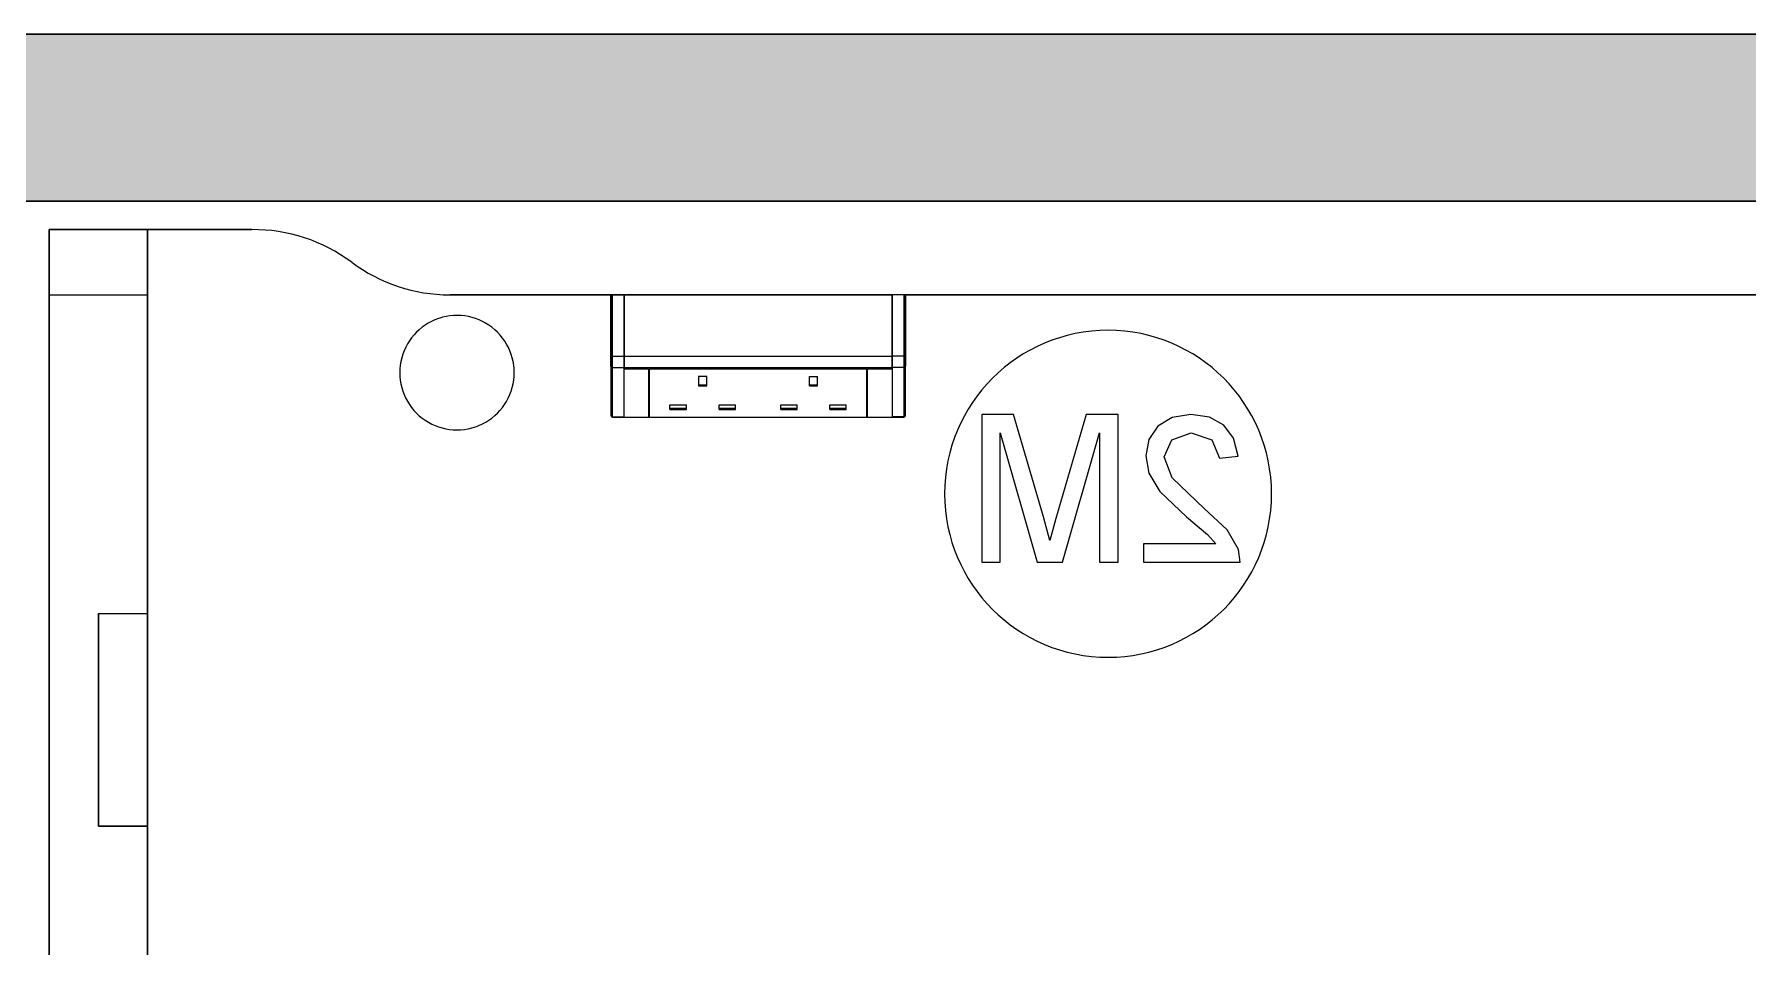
# Model space of a CAD drawing. Header units: millimetres. Extents: x 155927 to 317870, y -36033 to 97293.
# Drawn here: x 229115 to 230164, y 17449 to 18008 of the extents above; entities that cross this region are included whole.
import ezdxf

# ---------------------------------------------------------------- set-up
doc = ezdxf.new("R2010")
doc.units = ezdxf.units.MM
doc.header["$MEASUREMENT"] = 0
for name, color, linetype, lineweight in [('A-WALL-PATT', 7, 'CONTINUOUS', 9), ('I-FURN', 8, 'CONTINUOUS', 9), ('I-WALL', 7, 'CONTINUOUS', 9)]:
    doc.layers.add(name, color=color, linetype=linetype, lineweight=lineweight)

msp = doc.modelspace()

# ---------------------------------------------------------------- hatches: boundary and pattern name
at = {"layer": 'A-WALL-PATT'}
h = msp.add_hatch(color=256, dxfattribs=at)
h.paths.add_polyline_path([(228647.9, 17905.6), (230738.8, 17905.6), (230738.8, 18007.6), (227628.8, 18007.6), (227628.8, 17905.6), (228046.4, 17905.6)], flags=0)
h.paths.add_polyline_path([(226472.8, 17905.6), (226618.8, 17905.6), (226618.8, 18007.6), (226472.8, 18007.6)], flags=0)

# ---------------------------------------------------------------- linework, layer by layer
at = {"layer": 'I-FURN'}
for p, q in [((229124.6, 17088.2), (229124.6, 17888.2)), ((229124.6, 17888.2), (229124.6, 17848.2)), ((229124.6, 17888.2), (229184.6, 17888.2)), ((229124.6, 17888.2), (229184.6, 17888.2)), ((229124.6, 17888.2), (229124.6, 17088.2)), ((229248.5, 17888.2), (229124.6, 17888.2)), ((229124.6, 17888.2), (229248.5, 17888.2)), ((229124.6, 17088.2), (229124.6, 17888.2)), ((229184.6, 17848.2), (229184.6, 17888.2)), ((229184.6, 17888.2), (229184.6, 17653.2)), ((229124.6, 17848.2), (229124.6, 17128.2)), ((229124.6, 17848.2), (229184.6, 17848.2)), ((229124.6, 17848.2), (229184.6, 17848.2)), ((229184.6, 17128.2), (229184.6, 17848.2)), ((229469.2, 17848.2), (229369.6, 17848.2)), ((229369.6, 17848.2), (229469.2, 17848.2)), ((229468.2, 17843.2), (229468.2, 17847.2)), ((229468.2, 17847.2), (229468.2, 17810.1)), ((229468.2, 17843.2), (229469.2, 17843.2)), ((229468.2, 17804.6), (229468.2, 17843.2)), ((229476.2, 17848.2), (229469.2, 17848.2)), ((229469.2, 17810.7), (229469.2, 17848.2)), ((229469.2, 17848.2), (229476.2, 17848.2)), ((229476.2, 17810.7), (229476.2, 17848.2)), ((229640.2, 17848.2), (229476.3, 17848.2)), ((229476.3, 17848.2), (229640.2, 17848.2)), ((229476.3, 17848.2), (229476.3, 17810.7)), ((229640.2, 17810.7), (229640.2, 17848.2)), ((229647.3, 17848.2), (229640.3, 17848.2)), ((229647.3, 17848.2), (229640.3, 17848.2)), ((229640.3, 17848.2), (229640.3, 17810.7)), ((230479.6, 17848.2), (229647.3, 17848.2)), ((229647.3, 17848.2), (230479.6, 17848.2)), ((229647.3, 17848.2), (229647.3, 17810.7)), ((229647.3, 17843.2), (229648.3, 17843.2)), ((229648.3, 17847.2), (229648.3, 17847.2)), ((229648.3, 17810.1), (229648.3, 17847.2)), ((229648.3, 17847.2), (229648.3, 17843.2)), ((229648.3, 17843.2), (229648.3, 17804.6)), ((229468.2, 17810.1), (229468.2, 17804.6)), ((229469.2, 17803.8), (229469.2, 17810.7)), ((229469.2, 17810.7), (229476.2, 17810.7)), ((229476.2, 17803.8), (229476.2, 17810.7)), ((229476.3, 17810.7), (229640.2, 17810.7)), ((229476.3, 17810.7), (229476.3, 17803.8)), ((229640.2, 17803.8), (229640.2, 17810.7)), ((229647.3, 17810.7), (229640.3, 17810.7)), ((229640.3, 17810.7), (229640.3, 17803.8)), ((229647.3, 17810.7), (229647.3, 17803.8)), ((229648.3, 17804.6), (229648.3, 17810.1)), ((229468.2, 17804.6), (229468.2, 17774.3)), ((229468.2, 17804.6), (229468.2, 17774.3)), ((229469.2, 17773.5), (229469.2, 17803.8)), ((229469.2, 17803.8), (229476.2, 17803.8)), ((229476.2, 17773.5), (229476.2, 17803.8)), ((229476.2, 17802.9), (229491.2, 17802.9)), ((229476.2, 17773.1), (229476.2, 17802.9)), ((229476.3, 17803.8), (229640.2, 17803.8)), ((229476.3, 17803.1), (229476.3, 17803.8)), ((229491.2, 17803.1), (229476.3, 17803.1)), ((229491.2, 17802.9), (229491.2, 17773.1)), ((229624.7, 17803.1), (229491.7, 17803.1)), ((229491.7, 17802.9), (229624.7, 17802.9)), ((229491.7, 17773.1), (229491.7, 17802.9)), ((229624.7, 17773.1), (229624.7, 17802.9)), ((229640.2, 17803.1), (229625.2, 17803.1)), ((229625.2, 17802.9), (229640.2, 17802.9)), ((229625.2, 17773.1), (229625.2, 17802.9)), ((229640.2, 17802.9), (229640.2, 17805.4)), ((229640.2, 17803.8), (229640.2, 17803.1)), ((229640.2, 17802.9), (229640.2, 17773.1)), ((229647.3, 17803.8), (229640.3, 17803.8)), ((229640.3, 17803.8), (229640.3, 17773.5)), ((229647.3, 17803.8), (229647.3, 17773.5)), ((229648.3, 17774.3), (229648.3, 17804.6)), ((229648.3, 17774.3), (229648.3, 17804.6)), ((229526.8, 17798.2), (229521.8, 17798.2)), ((229521.8, 17798.2), (229521.8, 17792.5)), ((229521.8, 17793.2), (229526.8, 17793.2)), ((229521.8, 17792.5), (229526.8, 17792.5)), ((229526.8, 17792.5), (229526.8, 17798.2)), ((229589.6, 17792.5), (229589.6, 17798.2)), ((229589.6, 17798.2), (229594.6, 17798.2)), ((229589.6, 17793.2), (229594.6, 17793.2)), ((229589.6, 17792.5), (229594.6, 17792.5)), ((229594.6, 17792.5), (229594.6, 17798.2)), ((229504.3, 17778.1), (229504.3, 17781)), ((229504.3, 17781), (229514.3, 17781)), ((229504.3, 17778.9), (229514.3, 17778.9)), ((229504.3, 17778.1), (229514.3, 17778.1)), ((229514.3, 17778.1), (229514.3, 17781)), ((229534.3, 17778.1), (229534.3, 17781)), ((229534.3, 17781), (229544.3, 17781)), ((229534.3, 17778.9), (229544.3, 17778.9)), ((229534.3, 17778.1), (229544.3, 17778.1)), ((229544.3, 17778.1), (229544.3, 17781)), ((229572.1, 17778.1), (229572.1, 17781)), ((229572.1, 17781), (229582.1, 17781)), ((229572.1, 17778.9), (229582.1, 17778.9)), ((229572.1, 17778.1), (229582.1, 17778.1)), ((229582.1, 17778.1), (229582.1, 17781)), ((229602.1, 17778.1), (229602.1, 17781)), ((229602.1, 17781), (229612.1, 17781)), ((229602.1, 17778.9), (229612.1, 17778.9)), ((229602.1, 17778.1), (229612.1, 17778.1)), ((229612.1, 17778.1), (229612.1, 17781)), ((229468.4, 17773.7), (229468.4, 17773.7)), ((229469.2, 17773.3), (229469.2, 17773.5)), ((229469.2, 17773.5), (229476.2, 17773.5)), ((229469.2, 17773.3), (229476.2, 17773.3)), ((229469.2, 17773.3), (229476.2, 17773.3)), ((229476.2, 17773.3), (229469.2, 17773.3)), ((229476.2, 17773.3), (229476.2, 17773.5)), ((229491.2, 17773.1), (229476.2, 17773.1)), ((229476.3, 17773.3), (229640.2, 17773.3)), ((229491.7, 17773.5), (229491.2, 17773.5)), ((229624.7, 17773.1), (229491.7, 17773.1)), ((229625.2, 17773.5), (229624.7, 17773.5)), ((229640.2, 17773.1), (229625.2, 17773.1)), ((229647.3, 17773.5), (229640.3, 17773.5)), ((229640.3, 17773.5), (229640.3, 17773.3)), ((229640.3, 17773.3), (229647.3, 17773.3)), ((229640.3, 17773.3), (229647.3, 17773.3)), ((229640.3, 17773.3), (229647.3, 17773.3)), ((229647.3, 17773.5), (229647.3, 17773.3)), ((229648.1, 17773.7), (229648, 17773.7)), ((229714.5, 17775), (229695, 17775)), ((229695, 17775), (229695, 17684.6)), ((229732.7, 17712.4), (229714.5, 17775)), ((229758.9, 17775), (229740.4, 17711.3)), ((229778.4, 17775), (229758.9, 17775)), ((229778.4, 17684.6), (229778.4, 17775)), ((229802.8, 17767.8), (229797.2, 17759.7)), ((229811.6, 17773.2), (229802.8, 17767.8)), ((229823, 17775), (229811.6, 17773.2)), ((229834.4, 17773.4), (229823, 17775)), ((229843.2, 17768.5), (229834.4, 17773.4)), ((229849.1, 17760.5), (229843.2, 17768.5)), ((229706.3, 17684.6), (229706.3, 17763.7)), ((229706.3, 17763.7), (229729, 17684.6)), ((229744.4, 17684.6), (229767.1, 17763.7)), ((229767.1, 17763.7), (229767.1, 17684.6)), ((229797.2, 17759.7), (229795.3, 17749.8)), ((229806.6, 17749.1), (229811.2, 17759.5)), ((229811.2, 17759.5), (229823.2, 17763.7)), ((229823.2, 17763.7), (229835.8, 17759.6)), ((229835.8, 17759.6), (229840.5, 17748.2)), ((229851.8, 17749.6), (229849.1, 17760.5)), ((229795.3, 17749.8), (229797.3, 17739.1)), ((229811.5, 17736.3), (229806.6, 17749.1)), ((229840.5, 17748.2), (229851.8, 17749.6)), ((229797.3, 17739.1), (229804, 17728)), ((229831, 17717.5), (229811.5, 17736.3)), ((229804, 17728), (229820.2, 17712.5)), ((229845.2, 17704.4), (229831, 17717.5)), ((229736.7, 17698), (229732.7, 17712.4)), ((229740.4, 17711.3), (229736.7, 17698)), ((229820.2, 17712.5), (229833.2, 17701.6)), ((229852, 17692.4), (229845.2, 17704.4)), ((229793.9, 17695.9), (229793.9, 17684.6)), ((229838.3, 17695.9), (229793.9, 17695.9)), ((229833.2, 17701.6), (229838.3, 17695.9)), ((229695, 17684.6), (229706.3, 17684.6)), ((229729, 17684.6), (229744.4, 17684.6)), ((229767.1, 17684.6), (229778.4, 17684.6)), ((229793.9, 17684.6), (229853.2, 17684.6)), ((229853.2, 17684.6), (229852, 17692.4)), ((229154.6, 17523.2), (229154.6, 17653.2)), ((229154.6, 17653.2), (229184.6, 17653.2)), ((229154.6, 17653.2), (229184.6, 17653.2)), ((229154.6, 17653.2), (229154.6, 17523.2)), ((229184.6, 17653.2), (229184.6, 17523.2)), ((229154.6, 17523.2), (229184.6, 17523.2)), ((229184.6, 17523.2), (229154.6, 17523.2)), ((229184.6, 17523.2), (229184.6, 17088.2))]:
    msp.add_line(p, q, dxfattribs=at)
at = {"layer": 'I-FURN', "flags": 128}
for points in [[(229468.2, 17847.2), (229468.2, 17847.2), (229468.2, 17847.2), (229468.2, 17847.3), (229468.2, 17847.3), (229468.2, 17847.4), (229468.2, 17847.4), (229468.2, 17847.4), (229468.2, 17847.5), (229468.2, 17847.5), (229468.2, 17847.6), (229468.3, 17847.6), (229468.3, 17847.6), (229468.3, 17847.7), (229468.3, 17847.7), (229468.3, 17847.7), (229468.4, 17847.8), (229468.4, 17847.8), (229468.4, 17847.8), (229468.4, 17847.9), (229468.5, 17847.9), (229468.5, 17847.9), (229468.5, 17847.9), (229468.6, 17848), (229468.6, 17848), (229468.6, 17848), (229468.7, 17848), (229468.7, 17848), (229468.7, 17848.1), (229468.8, 17848.1), (229468.8, 17848.1), (229468.8, 17848.1), (229468.9, 17848.1), (229468.9, 17848.1), (229468.9, 17848.1), (229469, 17848.2), (229469, 17848.2), (229469.1, 17848.2), (229469.1, 17848.2), (229469.1, 17848.2), (229469.2, 17848.2)], [(229468.2, 17843.2), (229468.2, 17843.3), (229468.2, 17843.5), (229468.2, 17843.6), (229468.2, 17843.8), (229468.2, 17844), (229468.2, 17844.1), (229468.2, 17844.3), (229468.2, 17844.4), (229468.2, 17844.6), (229468.2, 17844.7), (229468.2, 17844.9), (229468.2, 17845), (229468.2, 17845.2), (229468.2, 17845.3), (229468.2, 17845.4), (229468.2, 17845.6), (229468.2, 17845.7), (229468.2, 17845.8), (229468.2, 17845.9), (229468.2, 17846), (229468.2, 17846.1), (229468.2, 17846.2), (229468.2, 17846.3), (229468.2, 17846.4), (229468.2, 17846.5), (229468.2, 17846.6), (229468.2, 17846.7), (229468.2, 17846.8), (229468.2, 17846.8), (229468.2, 17846.9), (229468.2, 17846.9), (229468.2, 17847), (229468.2, 17847), (229468.2, 17847.1), (229468.2, 17847.1), (229468.2, 17847.1), (229468.2, 17847.1), (229468.2, 17847.2), (229468.2, 17847.2)], [(229468.2, 17847.2), (229468.2, 17847.2), (229468.2, 17847.2)], [(229468.2, 17847.2), (229468.2, 17846.9), (229468.2, 17846.5), (229468.2, 17845.9), (229468.2, 17845.2), (229468.2, 17844.4), (229468.2, 17843.5), (229468.2, 17842.4), (229468.2, 17841.2), (229468.2, 17839.8), (229468.2, 17838.4), (229468.2, 17836.8), (229468.2, 17835.1), (229468.2, 17833.3), (229468.2, 17831.3), (229468.2, 17829.3), (229468.2, 17827.2), (229468.2, 17824.9), (229468.2, 17822.5), (229468.2, 17820.1), (229468.2, 17817.5), (229468.2, 17814.9), (229468.2, 17812.2), (229468.2, 17810.1)], [(229647.3, 17848.2), (229647.3, 17848.2), (229647.4, 17848.2), (229647.4, 17848.2), (229647.4, 17848.2), (229647.5, 17848.1), (229647.5, 17848.1), (229647.6, 17848.1), (229647.6, 17848.1), (229647.6, 17848.1), (229647.7, 17848.1), (229647.7, 17848.1), (229647.7, 17848.1), (229647.8, 17848), (229647.8, 17848), (229647.8, 17848), (229647.9, 17848), (229647.9, 17847.9), (229647.9, 17847.9), (229648, 17847.9), (229648, 17847.9), (229648, 17847.8), (229648.1, 17847.8), (229648.1, 17847.8), (229648.1, 17847.7), (229648.1, 17847.7), (229648.1, 17847.7), (229648.2, 17847.6), (229648.2, 17847.6), (229648.2, 17847.6), (229648.2, 17847.5), (229648.2, 17847.5), (229648.2, 17847.5), (229648.2, 17847.4), (229648.3, 17847.4), (229648.3, 17847.3), (229648.3, 17847.3), (229648.3, 17847.3), (229648.3, 17847.2), (229648.3, 17847.2), (229648.3, 17847.2)], [(229648.3, 17810.1), (229648.3, 17812.9), (229648.3, 17815.6), (229648.3, 17818.2), (229648.3, 17820.7), (229648.3, 17823.2), (229648.3, 17825.5), (229648.3, 17827.7), (229648.3, 17829.9), (229648.3, 17831.9), (229648.3, 17833.8), (229648.3, 17835.6), (229648.3, 17837.2), (229648.3, 17838.8), (229648.3, 17840.2), (229648.3, 17841.5), (229648.3, 17842.7), (229648.3, 17843.7), (229648.3, 17844.6), (229648.3, 17845.4), (229648.3, 17846.1), (229648.3, 17846.6), (229648.3, 17847), (229648.3, 17847.2)], [(229648.3, 17847.2), (229648.3, 17847.2), (229648.3, 17847.2), (229648.3, 17847.1), (229648.3, 17847.1), (229648.3, 17847.1), (229648.3, 17847.1), (229648.3, 17847), (229648.3, 17847), (229648.3, 17846.9), (229648.3, 17846.9), (229648.3, 17846.8), (229648.3, 17846.7), (229648.3, 17846.6), (229648.3, 17846.6), (229648.3, 17846.5), (229648.3, 17846.4), (229648.3, 17846.3), (229648.3, 17846.2), (229648.3, 17846.1), (229648.3, 17846), (229648.3, 17845.8), (229648.3, 17845.7), (229648.3, 17845.6), (229648.3, 17845.5), (229648.3, 17845.3), (229648.3, 17845.2), (229648.3, 17845.1), (229648.3, 17844.9), (229648.3, 17844.8), (229648.3, 17844.6), (229648.3, 17844.5), (229648.3, 17844.3), (229648.3, 17844.2), (229648.3, 17844), (229648.3, 17843.8), (229648.3, 17843.7), (229648.3, 17843.5), (229648.3, 17843.4), (229648.3, 17843.2), (229648.3, 17843.2)], [(229468.2, 17810.1), (229468.2, 17810), (229468.2, 17809.9), (229468.2, 17809.7), (229468.2, 17809.6), (229468.2, 17809.4), (229468.2, 17809.3), (229468.2, 17809.1), (229468.2, 17809), (229468.2, 17808.8), (229468.2, 17808.7), (229468.2, 17808.5), (229468.2, 17808.4), (229468.2, 17808.2), (229468.2, 17808), (229468.2, 17807.9), (229468.2, 17807.7), (229468.2, 17807.6), (229468.2, 17807.4), (229468.2, 17807.2), (229468.2, 17807.1), (229468.2, 17806.9), (229468.2, 17806.8), (229468.2, 17806.6), (229468.2, 17806.5), (229468.2, 17806.3), (229468.2, 17806.2), (229468.2, 17806), (229468.2, 17805.9), (229468.2, 17805.8), (229468.2, 17805.6), (229468.2, 17805.5), (229468.2, 17805.4), (229468.2, 17805.2), (229468.2, 17805.1), (229468.2, 17805), (229468.2, 17804.9), (229468.2, 17804.8), (229468.2, 17804.7), (229468.2, 17804.6)], [(229648.3, 17804.6), (229648.3, 17804.7), (229648.3, 17804.8), (229648.3, 17804.9), (229648.3, 17805), (229648.3, 17805.1), (229648.3, 17805.2), (229648.3, 17805.4), (229648.3, 17805.5), (229648.3, 17805.6), (229648.3, 17805.8), (229648.3, 17805.9), (229648.3, 17806), (229648.3, 17806.2), (229648.3, 17806.3), (229648.3, 17806.5), (229648.3, 17806.6), (229648.3, 17806.8), (229648.3, 17806.9), (229648.3, 17807.1), (229648.3, 17807.2), (229648.3, 17807.4), (229648.3, 17807.6), (229648.3, 17807.7), (229648.3, 17807.9), (229648.3, 17808), (229648.3, 17808.2), (229648.3, 17808.4), (229648.3, 17808.5), (229648.3, 17808.7), (229648.3, 17808.8), (229648.3, 17809), (229648.3, 17809.1), (229648.3, 17809.3), (229648.3, 17809.4), (229648.3, 17809.6), (229648.3, 17809.7), (229648.3, 17809.9), (229648.3, 17810), (229648.3, 17810.1)], [(229469.2, 17773.3), (229469.1, 17773.3), (229469.1, 17773.3), (229469, 17773.3), (229469, 17773.3), (229469, 17773.3), (229468.9, 17773.3), (229468.9, 17773.4), (229468.8, 17773.4), (229468.8, 17773.4), (229468.8, 17773.4), (229468.7, 17773.4), (229468.7, 17773.4), (229468.7, 17773.5)], [(229647.8, 17773.5), (229647.8, 17773.4), (229647.7, 17773.4), (229647.7, 17773.4), (229647.6, 17773.4), (229647.6, 17773.4), (229647.6, 17773.4), (229647.5, 17773.4), (229647.5, 17773.3), (229647.5, 17773.3), (229647.4, 17773.3), (229647.4, 17773.3), (229647.3, 17773.3), (229647.3, 17773.3), (229647.3, 17773.3)]]:
    msp.add_lwpolyline(points, dxfattribs=at)
at = {"layer": 'I-FURN'}
for centre, radius, start, end in [((229249.6, 17788.1), 100, 53.1301, 90.6256), ((229249.6, 17788.1), 100, 53.1301, 90.6256), ((229369.6, 17948.2), 100, 233.1301, 270), ((229369.6, 17948.2), 100, 233.1301, 270), ((229374, 17800.6), 35, 105, 165), ((229374, 17800.6), 35, 345, 104.7004), ((229772.3, 17726.5), 100, 0, 180), ((229374, 17800.6), 35, 165, 345), ((229772.3, 17726.5), 100, 180, 0)]:
    msp.add_arc(centre, radius, start, end, dxfattribs=at)
for centre, major_axis, ratio, start_param, end_param in [((229469.2, 17847.2), (1, 0), 0.998113, 1.570796, 3.141593), ((229647.3, 17847.2), (1, 0), 0.998113, 0, 1.570796), ((229469.2, 17810.1), (1, 0), 0.56467, 1.570796, 3.141593), ((229647.3, 17810.1), (1, 0), 0.56467, 0, 1.570796), ((229469.2, 17804.6), (1, 0), 0.819152, 3.141593, 4.712389), ((229647.3, 17804.6), (1, 0), 0.819152, 4.712389, 6.283185), ((229469.2, 17774.3), (-1, 0), 0.819152, 0, 1.570796), ((229647.3, 17774.3), (1, 0), 0.819152, 4.712389, 6.283185)]:
    msp.add_ellipse(centre, major_axis=major_axis, ratio=ratio, start_param=start_param, end_param=end_param, dxfattribs=at)
at = {"layer": 'I-WALL', "lineweight": 30}
for p, q in [((230738.8, 18007.6), (227628.8, 18007.6)), ((227628.8, 17905.6), (230738.8, 17905.6))]:
    msp.add_line(p, q, dxfattribs=at)

doc.saveas('drawing.dxf')
